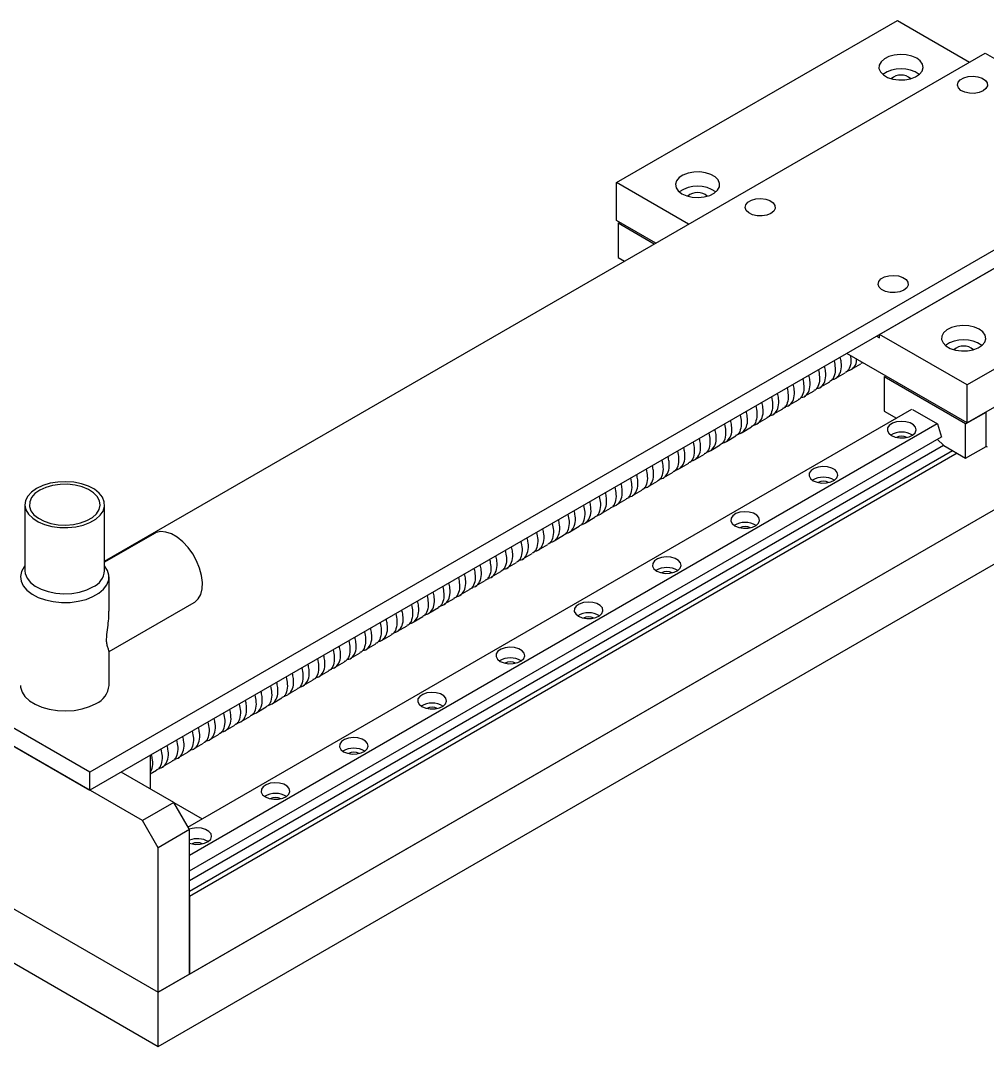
# Model space of a CAD drawing. Header units: millimetres. Extents: x 0 to 2384, y 0 to 647.
# Drawn here: x 2172.3 to 2281.5, y 313 to 428.9 of the extents above; entities that cross this region are included whole.
import ezdxf

# ---------------------------------------------------------------- set-up
doc = ezdxf.new("R2010")
doc.units = ezdxf.units.MM

msp = doc.modelspace()

# ---------------------------------------------------------------- linework, layer by layer
at = {"color": 7, "linetype": 'Continuous', "lineweight": 30}
for p, q in [((2239.5737, 410.5618), (2271.2875, 428.8697)), ((2271.2875, 428.8697), (2279.4189, 424.1756)), ((2181.7525, 367.794), (2281.1869, 425.1962)), ((2281.1869, 425.1962), (2300.9859, 413.7665)), ((2187.7961, 319.1022), (2361.0373, 419.1122)), ((2300.9859, 413.7665), (2180.081, 343.9696)), ((2187.7961, 312.9781), (2361.0373, 412.9881)), ((2300.9859, 411.7252), (2180.081, 341.9282)), ((2269.2722, 393.4172), (2300.9859, 411.7252)), ((2239.5737, 406.2749), (2239.5737, 410.5618)), ((2247.7052, 405.8676), (2239.5737, 410.5618)), ((2243.9922, 403.7242), (2239.5737, 406.2749)), ((2239.7505, 405.9688), (2239.9273, 406.0708)), ((2239.7505, 405.9688), (2239.7505, 402.0902)), ((2243.8154, 403.6221), (2239.7505, 405.9688)), ((2310.8854, 406.0103), (2279.1717, 387.7024)), ((2191.3317, 321.1432), (2332.753, 402.784)), ((2239.7505, 402.0902), (2240.4561, 401.6828)), ((2310.8854, 401.7235), (2279.1717, 383.4155)), ((2268.9186, 393.2131), (2269.2722, 393.0089)), ((2269.2722, 393.0089), (2269.2722, 393.4172)), ((2279.1717, 387.7024), (2269.2722, 393.4172)), ((2279.1717, 383.4155), (2265.5593, 391.2738)), ((2266.112, 389.4947), (2267.1723, 390.1068)), ((2264.3443, 388.4742), (2265.4045, 389.0863)), ((2269.8025, 388.6201), (2269.9793, 388.7222)), ((2269.8025, 388.6201), (2269.8025, 384.7415)), ((2278.9949, 383.3134), (2269.8025, 388.6201)), ((2262.5765, 387.4537), (2263.6368, 388.0658)), ((2279.1717, 383.4155), (2279.1717, 387.7024)), ((2259.041, 385.4127), (2260.1012, 386.0248)), ((2260.8087, 386.4332), (2261.869, 387.0453)), ((2191.167, 337.7592), (2272.9215, 384.955)), ((2257.2732, 384.3922), (2258.3335, 385.0043)), ((2272.9742, 384.9246), (2272.9845, 384.9459)), ((2272.9845, 384.9459), (2275.8129, 383.3131)), ((2255.5054, 383.3717), (2256.5657, 383.9838)), ((2269.8025, 384.7415), (2271.1771, 383.948)), ((2278.9949, 383.3134), (2281.293, 384.6401)), ((2281.293, 380.7615), (2281.293, 384.6401)), ((2281.293, 384.6401), (2281.293, 384.6401)), ((2191.3317, 334.5886), (2275.7736, 383.3358)), ((2253.7377, 382.3512), (2254.7979, 382.9632)), ((2275.8129, 383.3131), (2276.2735, 381.8224)), ((2278.9949, 379.4349), (2278.9949, 383.3134)), ((2191.3317, 332.8331), (2276.2613, 381.8619)), ((2251.9699, 381.3306), (2253.0302, 381.9427)), ((2275.7745, 381.5809), (2276.52, 380.8636)), ((2276.2735, 381.8224), (2276.2022, 381.8278)), ((2191.3317, 331.7308), (2276.4905, 380.892)), ((2191.3317, 330.5333), (2277.5179, 380.2875)), ((2250.2021, 380.3101), (2251.2624, 380.9222)), ((2276.52, 380.8636), (2278.9949, 379.4349)), ((2278.9949, 379.4349), (2281.293, 380.7615)), ((2281.4698, 380.6595), (2281.293, 380.7615)), ((2278.0482, 379.9814), (2191.3317, 329.921)), ((2248.4344, 379.2896), (2249.4946, 379.9017)), ((2244.8988, 377.2486), (2245.9591, 377.8607)), ((2246.6666, 378.2691), (2247.7269, 378.8812)), ((2243.1311, 376.2281), (2244.1913, 376.8402)), ((2241.3633, 375.2076), (2242.4236, 375.8197)), ((2239.5955, 374.1871), (2240.6558, 374.7992)), ((2172.7525, 374.18), (2172.7525, 366.7217)), ((2181.7525, 366.7217), (2181.7525, 374.18)), ((2237.8278, 373.1666), (2238.888, 373.7787)), ((2236.06, 372.1461), (2237.1203, 372.7581)), ((2187.3771, 370.9313), (2181.7525, 367.6843)), ((2234.2922, 371.1255), (2235.3525, 371.7376)), ((2230.7567, 369.0845), (2231.817, 369.6966)), ((2232.5245, 370.105), (2233.5847, 370.7171)), ((2228.9889, 368.064), (2230.0492, 368.6761)), ((2227.2212, 367.0435), (2228.2814, 367.6556)), ((2225.4534, 366.023), (2226.5137, 366.6351)), ((2182.2525, 362.1485), (2182.2525, 366.0146)), ((2223.6856, 365.0025), (2224.7459, 365.6146)), ((2221.9179, 363.982), (2222.9781, 364.5941)), ((2182.2525, 357.5809), (2191.8767, 363.1369)), ((2220.1501, 362.9615), (2221.2104, 363.5736)), ((2218.3823, 361.941), (2219.4426, 362.553)), ((2214.8468, 359.8999), (2215.9071, 360.512)), ((2216.6146, 360.9204), (2217.6748, 361.5325)), ((2213.079, 358.8794), (2214.1393, 359.4915)), ((2211.3113, 357.8589), (2212.3715, 358.471)), ((2182.2525, 353.7665), (2182.2525, 357.6355)), ((2209.5435, 356.8384), (2210.6038, 357.4505)), ((2186.0284, 338.4949), (2154.2086, 356.864)), ((2207.7757, 355.8179), (2208.836, 356.43)), ((2180.081, 343.9696), (2160.282, 355.3993)), ((2206.008, 354.7974), (2207.0682, 355.4095)), ((2204.2402, 353.7769), (2205.3005, 354.389)), ((2160.282, 353.3579), (2180.081, 341.9282)), ((2200.7047, 351.7359), (2201.7649, 352.3479)), ((2202.4724, 352.7564), (2203.5327, 353.3685)), ((2198.9369, 350.7153), (2199.9972, 351.3274)), ((2197.1691, 349.6948), (2198.2294, 350.3069)), ((2195.4014, 348.6743), (2196.4616, 349.2864)), ((2193.6336, 347.6538), (2194.6939, 348.2659)), ((2191.8658, 346.6333), (2192.9261, 347.2454)), ((2186.9122, 345.8718), (2186.9122, 342.0666)), ((2190.0981, 345.6128), (2191.1583, 346.2249)), ((2188.3303, 344.5923), (2189.3906, 345.2044)), ((2180.081, 341.9282), (2180.081, 343.9696)), ((2189.5639, 340.5359), (2183.6165, 343.9692)), ((2186.9122, 343.7737), (2187.6228, 344.1839)), ((2189.5639, 340.5359), (2186.0284, 338.4949)), ((2191.3317, 337.474), (2189.5639, 340.5359)), ((2189.565, 340.5339), (2192.7693, 338.6841)), ((2152.4408, 339.5124), (2187.7961, 319.1022)), ((2152.4408, 339.5124), (2187.7961, 319.1022)), ((2187.7961, 335.433), (2186.0284, 338.4949)), ((2191.3317, 337.474), (2187.7961, 335.433)), ((2191.3317, 321.1432), (2191.3317, 337.474)), ((2187.7961, 319.1022), (2187.7961, 335.433)), ((2152.4408, 333.3883), (2187.7961, 312.9781)), ((2191.3317, 329.921), (2191.3317, 321.1432)), ((2191.3317, 321.1432), (2187.7961, 319.1022)), ((2187.7961, 312.9781), (2187.7961, 319.1022))]:
    msp.add_line(p, q, dxfattribs=at)
at = {"color": 7, "linetype": 'Continuous', "lineweight": 30, "flags": 128}
for points in [[(2273.4618, 424.6142), (2272.9193, 424.8517), (2272.2859, 424.9959), (2271.6087, 425.0361), (2270.9378, 424.9693), (2270.3229, 424.8005), (2269.8098, 424.5422), (2269.4364, 424.2135), (2269.2304, 423.8389), (2269.2071, 423.4461), (2269.3683, 423.0642), (2269.702, 422.7217), (2270.1834, 422.4437), (2270.7769, 422.2511), (2271.4384, 422.158), (2272.1188, 422.1715), (2272.7677, 422.2904), (2273.337, 422.5059), (2273.7845, 422.8022), (2274.0769, 423.1571), (2274.1926, 423.5444), (2274.123, 423.9354), (2273.8732, 424.301), (2273.4618, 424.6142)], [(2280.9623, 420.9167), (2280.5068, 420.729), (2279.9705, 420.6368), (2279.4113, 420.6502), (2278.89, 420.7676), (2278.463, 420.9764), (2278.1765, 421.254), (2278.0617, 421.5701), (2278.1309, 421.8907), (2278.3767, 422.181), (2278.7724, 422.4094), (2279.2751, 422.5513), (2279.8305, 422.5912), (2280.3782, 422.525), (2280.8589, 422.3596), (2281.2206, 422.1131), (2281.424, 421.8121), (2281.4472, 421.4893), (2281.2875, 421.1797), (2280.9623, 420.9167)], [(2246.9453, 409.3066), (2247.4878, 409.0691), (2248.1212, 408.9249), (2248.7984, 408.8847), (2249.4694, 408.9515), (2250.0842, 409.1203), (2250.5973, 409.3786), (2250.9708, 409.7072), (2251.1767, 410.0818), (2251.2, 410.4747), (2251.0388, 410.8565), (2250.7051, 411.1991), (2250.2237, 411.477), (2249.6302, 411.6697), (2248.9687, 411.7627), (2248.2883, 411.7493), (2247.6394, 411.6304), (2247.0701, 411.4148), (2246.6226, 411.1186), (2246.3302, 410.7637), (2246.2145, 410.3763), (2246.2841, 409.9854), (2246.5339, 409.6197), (2246.9453, 409.3066)], [(2256.9924, 407.0792), (2256.5369, 406.8915), (2256.0005, 406.7993), (2255.4414, 406.8126), (2254.9201, 406.9301), (2254.493, 407.1389), (2254.2066, 407.4164), (2254.0917, 407.7326), (2254.1609, 408.0532), (2254.4067, 408.3434), (2254.8024, 408.5718), (2255.3052, 408.7137), (2255.8605, 408.7537), (2256.4082, 408.6874), (2256.889, 408.522), (2257.2507, 408.2755), (2257.4541, 407.9745), (2257.4772, 407.6518), (2257.3175, 407.3421), (2256.9924, 407.0792)], [(2272.0071, 398.4114), (2271.5516, 398.2237), (2271.0153, 398.1315), (2270.4561, 398.1448), (2269.9348, 398.2623), (2269.5078, 398.4711), (2269.2213, 398.7486), (2269.1065, 399.0648), (2269.1757, 399.3854), (2269.4215, 399.6756), (2269.8172, 399.904), (2270.3199, 400.0459), (2270.8753, 400.0859), (2271.423, 400.0196), (2271.9037, 399.8542), (2272.2654, 399.6077), (2272.4688, 399.3067), (2272.4919, 398.9839), (2272.3323, 398.6743), (2272.0071, 398.4114)], [(2280.5329, 393.9989), (2279.9904, 394.2364), (2279.357, 394.3806), (2278.6798, 394.4208), (2278.0088, 394.354), (2277.394, 394.1852), (2276.8808, 393.9269), (2276.5074, 393.5982), (2276.3015, 393.2236), (2276.2782, 392.8308), (2276.4394, 392.4489), (2276.7731, 392.1063), (2277.2545, 391.8284), (2277.848, 391.6358), (2278.5094, 391.5427), (2279.1899, 391.5562), (2279.8388, 391.6751), (2280.4081, 391.8906), (2280.8556, 392.1869), (2281.148, 392.5418), (2281.2636, 392.9291), (2281.194, 393.3201), (2280.9443, 393.6857), (2280.5329, 393.9989)], [(2270.616, 381.9913), (2271.0514, 381.8118), (2271.5641, 381.7237), (2272.0985, 381.7365), (2272.5969, 381.8487), (2273.0051, 382.0483), (2273.2789, 382.3136), (2273.3887, 382.6158), (2273.3225, 382.9223), (2273.0876, 383.1997), (2272.7093, 383.4181), (2272.2287, 383.5537), (2271.6979, 383.5919), (2271.1744, 383.5285), (2270.7148, 383.3704), (2270.3691, 383.1348), (2270.1746, 382.8471), (2270.1525, 382.5386), (2270.3052, 382.2426), (2270.616, 381.9913)], [(2261.7772, 376.8887), (2262.2125, 376.7093), (2262.7252, 376.6211), (2263.2597, 376.6339), (2263.758, 376.7462), (2264.1662, 376.9457), (2264.4401, 377.211), (2264.5498, 377.5133), (2264.4837, 377.8197), (2264.2487, 378.0971), (2263.8705, 378.3155), (2263.3899, 378.4511), (2262.8591, 378.4893), (2262.3355, 378.426), (2261.876, 378.2679), (2261.5303, 378.0322), (2261.3358, 377.7445), (2261.3137, 377.436), (2261.4663, 377.14), (2261.7772, 376.8887)], [(2174.0706, 376.0169), (2173.4952, 375.6095), (2173.0736, 375.1436), (2172.8231, 374.6383), (2172.754, 374.1142), (2172.869, 373.5928), (2173.1635, 373.0954), (2173.6254, 372.6424), (2174.2358, 372.2524), (2174.9697, 371.9413), (2175.7971, 371.7218), (2176.684, 371.603), (2177.5942, 371.5897), (2178.4905, 371.6824), (2179.336, 371.8774), (2180.0963, 372.1666), (2180.7401, 372.5383), (2181.2412, 372.9772), (2181.5789, 373.4653), (2181.7395, 373.9827), (2181.7165, 374.5082), (2181.5107, 375.0202), (2181.1305, 375.4978), (2180.5916, 375.9215), (2179.916, 376.2739), (2179.1313, 376.5405), (2178.2698, 376.7105), (2177.3665, 376.7769), (2176.4586, 376.737), (2175.5833, 376.5924), (2174.7762, 376.3491), (2174.0706, 376.0169)], [(2174.4241, 375.8128), (2173.8822, 375.4236), (2173.4979, 374.9763), (2173.2892, 374.4917), (2173.2657, 373.9926), (2173.4287, 373.5022), (2173.7705, 373.0435), (2174.2751, 372.638), (2174.919, 372.3045), (2175.6719, 372.0588), (2176.4988, 371.9122), (2177.3609, 371.8717), (2178.2179, 371.9391), (2179.0298, 372.1113), (2179.7586, 372.3802), (2180.3702, 372.7333), (2180.836, 373.154), (2181.1343, 373.6227), (2181.2511, 374.1174), (2181.1809, 374.6151), (2180.927, 375.0925), (2180.5013, 375.5271), (2179.9237, 375.8988), (2179.2212, 376.1901), (2178.4266, 376.3874), (2177.5772, 376.4815), (2176.7125, 376.468), (2175.8732, 376.3475), (2175.0983, 376.1256), (2174.4241, 375.8128)], [(2252.9383, 371.7862), (2253.3737, 371.6067), (2253.8864, 371.5186), (2254.4209, 371.5314), (2254.9192, 371.6436), (2255.3274, 371.8432), (2255.6012, 372.1085), (2255.711, 372.4107), (2255.6448, 372.7172), (2255.4099, 372.9946), (2255.0316, 373.213), (2254.5511, 373.3486), (2254.0202, 373.3868), (2253.4967, 373.3234), (2253.0371, 373.1653), (2252.6914, 372.9297), (2252.497, 372.642), (2252.4749, 372.3335), (2252.6275, 372.0375), (2252.9383, 371.7862)], [(2191.8767, 363.1369), (2191.9332, 363.1711), (2192.3273, 363.5316), (2192.6108, 364.0354), (2192.7722, 364.6619), (2192.8048, 365.3856), (2192.7073, 366.1768), (2192.4837, 367.0031), (2192.1431, 367.8306), (2191.6996, 368.6256), (2191.1711, 369.3554), (2190.5795, 369.9901), (2189.9488, 370.5038), (2189.305, 370.8755), (2188.6743, 371.0899), (2188.0827, 371.1383), (2187.5543, 371.0186), (2187.3771, 370.9313)], [(2244.0995, 366.6836), (2244.5349, 366.5042), (2245.0475, 366.416), (2245.582, 366.4288), (2246.0804, 366.5411), (2246.4886, 366.7406), (2246.7624, 367.0059), (2246.8722, 367.3082), (2246.806, 367.6146), (2246.5711, 367.892), (2246.1928, 368.1104), (2245.7122, 368.246), (2245.1814, 368.2842), (2244.6579, 368.2209), (2244.1983, 368.0628), (2243.8526, 367.8271), (2243.6581, 367.5394), (2243.636, 367.2309), (2243.7887, 366.9349), (2244.0995, 366.6836)], [(2172.7525, 367.2727), (2172.6562, 367.1508), (2172.3668, 366.6281), (2172.254, 366.0833), (2172.3218, 365.5359), (2172.5678, 365.0059), (2172.9831, 364.5123), (2173.5528, 364.073), (2174.2561, 363.7039), (2175.0678, 363.4183), (2175.9584, 363.2265), (2176.8958, 363.1355), (2177.8461, 363.1485), (2178.775, 363.2652), (2179.6488, 363.4812), (2180.436, 363.7888), (2181.1081, 364.1768), (2181.6409, 364.6312), (2182.0151, 365.1357), (2182.2172, 365.6719), (2182.2398, 366.2205), (2182.0822, 366.7616), (2181.7525, 367.2727)], [(2172.7525, 366.7217), (2172.7886, 366.3935), (2172.9944, 365.8815), (2173.3746, 365.4039), (2173.9135, 364.9802), (2174.5891, 364.6278), (2175.3737, 364.3612), (2176.2353, 364.1912), (2177.1385, 364.1248), (2178.0464, 364.1647), (2178.9218, 364.3093), (2179.7289, 364.5526), (2180.4345, 364.8848)], [(2235.2607, 361.5811), (2235.696, 361.4016), (2236.2087, 361.3135), (2236.7432, 361.3263), (2237.2415, 361.4385), (2237.6497, 361.6381), (2237.9236, 361.9034), (2238.0333, 362.2056), (2237.9672, 362.5121), (2237.7322, 362.7895), (2237.354, 363.0079), (2236.8734, 363.1435), (2236.3426, 363.1817), (2235.819, 363.1183), (2235.3595, 362.9602), (2235.0138, 362.7246), (2234.8193, 362.4369), (2234.7972, 362.1284), (2234.9498, 361.8324), (2235.2607, 361.5811)], [(2226.4218, 356.4785), (2226.8572, 356.2991), (2227.3699, 356.2109), (2227.9044, 356.2237), (2228.4027, 356.336), (2228.8109, 356.5355), (2229.0847, 356.8008), (2229.1945, 357.1031), (2229.1283, 357.4095), (2228.8934, 357.6869), (2228.5151, 357.9053), (2228.0346, 358.0409), (2227.5037, 358.0791), (2226.9802, 358.0158), (2226.5206, 357.8577), (2226.1749, 357.622), (2225.9805, 357.3343), (2225.9584, 357.0258), (2226.111, 356.7298), (2226.4218, 356.4785)], [(2172.2525, 353.7665), (2172.2653, 353.5605), (2172.4229, 353.0194), (2172.7551, 352.5052), (2173.2498, 352.0367), (2173.8892, 351.6306), (2174.6502, 351.3018), (2175.5052, 351.062), (2176.4234, 350.92), (2177.3715, 350.8808), (2178.3154, 350.946), (2179.2208, 351.1131), (2180.0551, 351.3761), (2180.7881, 351.7254)], [(2217.583, 351.376), (2218.0184, 351.1965), (2218.531, 351.1084), (2219.0655, 351.1212), (2219.5639, 351.2334), (2219.9721, 351.433), (2220.2459, 351.6983), (2220.3557, 352.0005), (2220.2895, 352.307), (2220.0546, 352.5844), (2219.6763, 352.8027), (2219.1957, 352.9384), (2218.6649, 352.9766), (2218.1413, 352.9132), (2217.6818, 352.7551), (2217.3361, 352.5195), (2217.1416, 352.2318), (2217.1195, 351.9232), (2217.2722, 351.6273), (2217.583, 351.376)], [(2208.7442, 346.2734), (2209.1795, 346.094), (2209.6922, 346.0058), (2210.2267, 346.0186), (2210.725, 346.1309), (2211.1332, 346.3304), (2211.407, 346.5957), (2211.5168, 346.898), (2211.4507, 347.2044), (2211.2157, 347.4818), (2210.8375, 347.7002), (2210.3569, 347.8358), (2209.8261, 347.874), (2209.3025, 347.8107), (2208.843, 347.6526), (2208.4972, 347.4169), (2208.3028, 347.1292), (2208.2807, 346.8207), (2208.4333, 346.5247), (2208.7442, 346.2734)], [(2199.9053, 341.1709), (2200.3407, 340.9914), (2200.8534, 340.9033), (2201.3879, 340.9161), (2201.8862, 341.0283), (2202.2944, 341.2279), (2202.5682, 341.4932), (2202.678, 341.7954), (2202.6118, 342.1019), (2202.3769, 342.3793), (2201.9986, 342.5976), (2201.518, 342.7333), (2200.9872, 342.7715), (2200.4637, 342.7081), (2200.0041, 342.55), (2199.6584, 342.3144), (2199.464, 342.0267), (2199.4419, 341.7181), (2199.5945, 341.4222), (2199.9053, 341.1709)], [(2191.3317, 335.9444), (2191.5018, 335.8889), (2192.0145, 335.8007), (2192.549, 335.8135), (2193.0474, 335.9258), (2193.4556, 336.1253), (2193.7294, 336.3906), (2193.8392, 336.6929), (2193.773, 336.9993), (2193.538, 337.2767), (2193.1598, 337.4951), (2192.6792, 337.6307), (2192.1484, 337.6689), (2191.6248, 337.6056), (2191.3105, 337.5107)]]:
    msp.add_lwpolyline(points, dxfattribs=at)
at = {"color": 7, "linetype": 'Continuous', "lineweight": 30}
for centre, radius, start, end in [((2271.694, 419.841), 3.5875, 54.928392, 125.071608), ((2271.694, 421.0414), 1.6735, 48.715164, 131.284836), ((2248.7131, 406.5804), 3.5826, 54.872572, 125.127428), ((2248.7131, 407.7747), 1.6735, 48.715164, 131.284836), ((2278.7651, 389.2257), 3.5875, 54.928392, 125.071608), ((2278.7651, 390.4261), 1.6735, 48.715164, 131.284836), ((2271.7651, 380.0114), 2.3747, 58.778143, 121.221857), ((2271.7651, 380.6123), 1.3109, 63.094891, 116.905109), ((2262.9262, 374.9088), 2.3747, 58.778143, 121.221857), ((2262.9262, 375.5097), 1.3109, 63.094891, 116.905109), ((2254.0874, 369.8063), 2.3747, 58.778143, 121.221857), ((2254.0874, 370.4072), 1.3109, 63.094891, 116.905109), ((2179.5118, 366.9382), 2.2511, 294.197114, 354.482745), ((2245.2486, 364.7037), 2.3747, 58.778143, 121.221857), ((2245.2486, 365.3046), 1.3109, 63.094891, 116.905109), ((2236.4097, 359.6012), 2.3747, 58.778143, 121.221857), ((2236.4097, 360.2021), 1.3109, 63.094891, 116.905109), ((2227.5709, 354.4986), 2.3747, 58.778143, 121.221857), ((2227.5709, 355.0995), 1.3109, 63.094891, 116.905109), ((2179.849, 353.9451), 2.4102, 292.93118, 355.748679), ((2218.732, 349.3961), 2.3747, 58.778143, 121.221857), ((2218.732, 349.997), 1.3109, 63.094891, 116.905109), ((2209.8932, 344.2935), 2.3747, 58.778143, 121.221857), ((2209.8932, 344.8944), 1.3109, 63.094891, 116.905109), ((2201.0544, 339.191), 2.3747, 58.778143, 121.221857), ((2201.0544, 339.7919), 1.3109, 63.094891, 116.905109), ((2192.2045, 333.9733), 2.4795, 59.939496, 110.61175), ((2192.2155, 334.6893), 1.3109, 63.094891, 116.905109)]:
    msp.add_arc(centre, radius, start, end, dxfattribs=at)
for points, knots in [([(2263.8932, 388.356), (2263.9153, 388.3522), (2264.1987, 388.3047), (2264.5927, 388.6049), (2264.9594, 389.2558), (2264.9967, 390.0841), (2264.8747, 390.6562), (2264.8325, 390.8542)], [0, 0, 0, 0, 0.02341865, 0.30011115, 0.57686884, 0.85351556, 1, 1, 1, 1]), ([(2265.9611, 391.0418), (2265.9846, 390.915), (2266.0768, 390.4177), (2265.9518, 389.7366), (2265.6955, 389.2038), (2265.4318, 389.1309), (2265.3882, 389.1188)], [0, 0, 0, 0, 0.13471891, 0.52837445, 0.92201063, 1, 1, 1, 1]), ([(2265.661, 389.3765), (2265.6831, 389.3727), (2265.9667, 389.325), (2266.3439, 389.6385), (2266.6835, 390.0933), (2266.6843, 390.5236), (2266.6845, 390.6242)], [0, 0, 0, 0, 0.03540795, 0.45375466, 0.87219993, 1, 1, 1, 1]), ([(2262.3575, 389.4254), (2262.4124, 389.1514), (2262.5424, 388.5027), (2262.4224, 387.6915), (2262.1597, 387.163), (2261.8963, 387.0899), (2261.8527, 387.0778)], [0, 0, 0, 0, 0.24966278, 0.59102515, 0.93237074, 1, 1, 1, 1]), ([(2262.1254, 387.3354), (2262.1476, 387.3317), (2262.4309, 387.2842), (2262.8249, 387.5844), (2263.1917, 388.2353), (2263.2289, 389.0636), (2263.1069, 389.6357), (2263.0647, 389.8337)], [0, 0, 0, 0, 0.02341865, 0.30011115, 0.57686884, 0.85351556, 1, 1, 1, 1]), ([(2264.1253, 390.4459), (2264.1802, 390.1719), (2264.3102, 389.5232), (2264.1902, 388.712), (2263.9275, 388.1835), (2263.664, 388.1104), (2263.6205, 388.0983)], [0, 0, 0, 0, 0.24966278, 0.59102515, 0.93237074, 1, 1, 1, 1]), ([(2267.3305, 390.2513), (2267.3165, 390.2252), (2267.2787, 390.1548), (2267.2034, 390.1453), (2267.156, 390.1393)], [0, 0, 0, 0, 0.3700696, 1, 1, 1, 1]), ([(2260.5897, 388.4049), (2260.6446, 388.1309), (2260.7746, 387.4822), (2260.6547, 386.671), (2260.392, 386.1425), (2260.1285, 386.0694), (2260.0849, 386.0573)], [0, 0, 0, 0, 0.24966278, 0.59102515, 0.93237074, 1, 1, 1, 1]), ([(2260.3577, 386.3149), (2260.3798, 386.3112), (2260.6631, 386.2637), (2261.0571, 386.5639), (2261.4239, 387.2148), (2261.4611, 388.0431), (2261.3392, 388.6151), (2261.2969, 388.8132)], [0, 0, 0, 0, 0.02341865, 0.30011115, 0.57686884, 0.85351556, 1, 1, 1, 1]), ([(2258.822, 387.3844), (2258.8769, 387.1104), (2259.0069, 386.4617), (2258.8869, 385.6505), (2258.6242, 385.1219), (2258.3607, 385.0489), (2258.3172, 385.0368)], [0, 0, 0, 0, 0.24966278, 0.59102515, 0.93237074, 1, 1, 1, 1]), ([(2258.5899, 385.2944), (2258.612, 385.2907), (2258.8954, 385.2432), (2259.2894, 385.5434), (2259.6561, 386.1943), (2259.6934, 387.0225), (2259.5714, 387.5946), (2259.5292, 387.7927)], [0, 0, 0, 0, 0.02341865, 0.30011115, 0.57686884, 0.85351556, 1, 1, 1, 1]), ([(2257.0542, 386.3639), (2257.1091, 386.0899), (2257.2391, 385.4412), (2257.1191, 384.63), (2256.8564, 384.1014), (2256.593, 384.0284), (2256.5494, 384.0163)], [0, 0, 0, 0, 0.24966278, 0.59102515, 0.93237074, 1, 1, 1, 1]), ([(2256.8221, 384.2739), (2256.8443, 384.2702), (2257.1276, 384.2227), (2257.5216, 384.5229), (2257.8884, 385.1738), (2257.9256, 386.002), (2257.8036, 386.5741), (2257.7614, 386.7722)], [0, 0, 0, 0, 0.02341865, 0.30011115, 0.57686884, 0.85351556, 1, 1, 1, 1]), ([(2255.2864, 385.3434), (2255.3413, 385.0694), (2255.4713, 384.4207), (2255.3514, 383.6095), (2255.0887, 383.0809), (2254.8252, 383.0079), (2254.7816, 382.9958)], [0, 0, 0, 0, 0.24966278, 0.59102515, 0.93237074, 1, 1, 1, 1]), ([(2255.0544, 383.2534), (2255.0765, 383.2497), (2255.3598, 383.2021), (2255.7538, 383.5024), (2256.1206, 384.1533), (2256.1578, 384.9815), (2256.0359, 385.5536), (2255.9936, 385.7517)], [0, 0, 0, 0, 0.02341865, 0.30011115, 0.57686884, 0.85351556, 1, 1, 1, 1]), ([(2251.5188, 381.2124), (2251.541, 381.2087), (2251.8243, 381.1611), (2252.2183, 381.4614), (2252.5851, 382.1123), (2252.6223, 382.9405), (2252.5003, 383.5126), (2252.4581, 383.7106)], [0, 0, 0, 0, 0.02341865, 0.30011115, 0.57686884, 0.85351556, 1, 1, 1, 1]), ([(2253.5187, 384.3229), (2253.5736, 384.0489), (2253.7036, 383.4002), (2253.5836, 382.5889), (2253.3209, 382.0604), (2253.0574, 381.9873), (2253.0139, 381.9753)], [0, 0, 0, 0, 0.24966278, 0.59102515, 0.93237074, 1, 1, 1, 1]), ([(2253.2866, 382.2329), (2253.3087, 382.2292), (2253.5921, 382.1816), (2253.9861, 382.4819), (2254.3528, 383.1328), (2254.3901, 383.961), (2254.2681, 384.5331), (2254.2259, 384.7312)], [0, 0, 0, 0, 0.02341865, 0.30011115, 0.57686884, 0.85351556, 1, 1, 1, 1]), ([(2249.7511, 380.1919), (2249.7732, 380.1882), (2250.0565, 380.1406), (2250.4505, 380.4409), (2250.8173, 381.0917), (2250.8545, 381.92), (2250.7326, 382.4921), (2250.6903, 382.6901)], [0, 0, 0, 0, 0.02341865, 0.30011115, 0.57686884, 0.85351556, 1, 1, 1, 1]), ([(2251.7509, 383.3024), (2251.8058, 383.0284), (2251.9358, 382.3797), (2251.8158, 381.5684), (2251.5531, 381.0399), (2251.2897, 380.9668), (2251.2461, 380.9548)], [0, 0, 0, 0, 0.24966278, 0.59102515, 0.93237074, 1, 1, 1, 1]), ([(2247.9833, 379.1714), (2248.0054, 379.1677), (2248.2888, 379.1201), (2248.6828, 379.4203), (2249.0495, 380.0712), (2249.0868, 380.8995), (2248.9648, 381.4716), (2248.9226, 381.6696)], [0, 0, 0, 0, 0.02341865, 0.30011115, 0.57686884, 0.85351556, 1, 1, 1, 1]), ([(2249.9831, 382.2819), (2250.038, 382.0078), (2250.168, 381.3591), (2250.0481, 380.5479), (2249.7854, 380.0194), (2249.5219, 379.9463), (2249.4783, 379.9342)], [0, 0, 0, 0, 0.24966278, 0.59102515, 0.93237074, 1, 1, 1, 1]), ([(2246.4476, 380.2408), (2246.5025, 379.9668), (2246.6325, 379.3181), (2246.5125, 378.5069), (2246.2498, 377.9784), (2245.9864, 377.9053), (2245.9428, 377.8932)], [0, 0, 0, 0, 0.24966278, 0.59102515, 0.93237074, 1, 1, 1, 1]), ([(2246.2155, 378.1509), (2246.2377, 378.1471), (2246.521, 378.0996), (2246.915, 378.3998), (2247.2818, 379.0507), (2247.319, 379.879), (2247.197, 380.4511), (2247.1548, 380.6491)], [0, 0, 0, 0, 0.02341865, 0.30011115, 0.57686884, 0.85351556, 1, 1, 1, 1]), ([(2248.2154, 381.2614), (2248.2703, 380.9873), (2248.4003, 380.3386), (2248.2803, 379.5274), (2248.0176, 378.9989), (2247.7541, 378.9258), (2247.7106, 378.9137)], [0, 0, 0, 0, 0.24966278, 0.59102515, 0.93237074, 1, 1, 1, 1]), ([(2244.6798, 379.2203), (2244.7347, 378.9463), (2244.8647, 378.2976), (2244.7448, 377.4864), (2244.4821, 376.9579), (2244.2186, 376.8848), (2244.175, 376.8727)], [0, 0, 0, 0, 0.24966278, 0.59102515, 0.93237074, 1, 1, 1, 1]), ([(2244.4478, 377.1303), (2244.4699, 377.1266), (2244.7532, 377.0791), (2245.1472, 377.3793), (2245.514, 378.0302), (2245.5512, 378.8585), (2245.4293, 379.4306), (2245.387, 379.6286)], [0, 0, 0, 0, 0.02341865, 0.30011115, 0.57686884, 0.85351556, 1, 1, 1, 1]), ([(2242.9121, 378.1998), (2242.967, 377.9258), (2243.097, 377.2771), (2242.977, 376.4659), (2242.7143, 375.9374), (2242.4508, 375.8643), (2242.4073, 375.8522)], [0, 0, 0, 0, 0.24966278, 0.59102515, 0.93237074, 1, 1, 1, 1]), ([(2242.68, 376.1098), (2242.7021, 376.1061), (2242.9855, 376.0586), (2243.3795, 376.3588), (2243.7462, 377.0097), (2243.7835, 377.8379), (2243.6615, 378.41), (2243.6193, 378.6081)], [0, 0, 0, 0, 0.02341865, 0.30011115, 0.57686884, 0.85351556, 1, 1, 1, 1]), ([(2241.1443, 377.1793), (2241.1992, 376.9053), (2241.3292, 376.2566), (2241.2092, 375.4454), (2240.9465, 374.9168), (2240.6831, 374.8438), (2240.6395, 374.8317)], [0, 0, 0, 0, 0.24966278, 0.59102515, 0.93237074, 1, 1, 1, 1]), ([(2240.9122, 375.0893), (2240.9344, 375.0856), (2241.2177, 375.0381), (2241.6117, 375.3383), (2241.9785, 375.9892), (2242.0157, 376.8174), (2241.8937, 377.3895), (2241.8515, 377.5876)], [0, 0, 0, 0, 0.02341865, 0.30011115, 0.57686884, 0.85351556, 1, 1, 1, 1]), ([(2237.3767, 373.0483), (2237.3988, 373.0446), (2237.6822, 372.997), (2238.0762, 373.2973), (2238.4429, 373.9482), (2238.4802, 374.7764), (2238.3582, 375.3485), (2238.316, 375.5466)], [0, 0, 0, 0, 0.02341865, 0.30011115, 0.57686884, 0.85351556, 1, 1, 1, 1]), ([(2239.3765, 376.1588), (2239.4314, 375.8848), (2239.5614, 375.2361), (2239.4415, 374.4249), (2239.1788, 373.8963), (2238.9153, 373.8233), (2238.8717, 373.8112)], [0, 0, 0, 0, 0.24966278, 0.59102515, 0.93237074, 1, 1, 1, 1]), ([(2239.1445, 374.0688), (2239.1666, 374.0651), (2239.4499, 374.0176), (2239.8439, 374.3178), (2240.2107, 374.9687), (2240.2479, 375.7969), (2240.126, 376.369), (2240.0837, 376.5671)], [0, 0, 0, 0, 0.02341865, 0.30011115, 0.57686884, 0.85351556, 1, 1, 1, 1]), ([(2235.6089, 372.0278), (2235.6311, 372.0241), (2235.9144, 371.9765), (2236.3084, 372.2768), (2236.6752, 372.9277), (2236.7124, 373.7559), (2236.5904, 374.328), (2236.5482, 374.5261)], [0, 0, 0, 0, 0.02341865, 0.30011115, 0.57686884, 0.85351556, 1, 1, 1, 1]), ([(2237.6088, 375.1383), (2237.6637, 374.8643), (2237.7937, 374.2156), (2237.6737, 373.4044), (2237.411, 372.8758), (2237.1475, 372.8028), (2237.104, 372.7907)], [0, 0, 0, 0, 0.24966278, 0.59102515, 0.93237074, 1, 1, 1, 1]), ([(2233.8412, 371.0073), (2233.8633, 371.0036), (2234.1466, 370.956), (2234.5406, 371.2563), (2234.9074, 371.9072), (2234.9446, 372.7354), (2234.8227, 373.3075), (2234.7804, 373.5055)], [0, 0, 0, 0, 0.023418648, 0.300111149, 0.57686884, 0.853515557, 1, 1, 1, 1]), ([(2235.841, 374.1178), (2235.8959, 373.8438), (2236.0259, 373.1951), (2235.9059, 372.3838), (2235.6432, 371.8553), (2235.3798, 371.7822), (2235.3362, 371.7702)], [0, 0, 0, 0, 0.24966278, 0.59102515, 0.93237074, 1, 1, 1, 1]), ([(2232.3055, 372.0768), (2232.3604, 371.8027), (2232.4904, 371.154), (2232.3704, 370.3428), (2232.1077, 369.8143), (2231.8442, 369.7412), (2231.8007, 369.7291)], [0, 0, 0, 0, 0.24966278, 0.59102515, 0.93237074, 1, 1, 1, 1]), ([(2232.0734, 369.9868), (2232.0955, 369.9831), (2232.3789, 369.9355), (2232.7729, 370.2358), (2233.1396, 370.8866), (2233.1769, 371.7149), (2233.0549, 372.287), (2233.0127, 372.485)], [0, 0, 0, 0, 0.02341865, 0.30011115, 0.57686884, 0.85351556, 1, 1, 1, 1]), ([(2234.0732, 373.0973), (2234.1281, 372.8233), (2234.2581, 372.1746), (2234.1382, 371.3633), (2233.8755, 370.8348), (2233.612, 370.7617), (2233.5684, 370.7497)], [0, 0, 0, 0, 0.24966278, 0.59102515, 0.93237074, 1, 1, 1, 1]), ([(2230.5377, 371.0563), (2230.5926, 370.7822), (2230.7226, 370.1335), (2230.6026, 369.3223), (2230.3399, 368.7938), (2230.0765, 368.7207), (2230.0329, 368.7086)], [0, 0, 0, 0, 0.24966278, 0.59102515, 0.93237074, 1, 1, 1, 1]), ([(2230.3056, 368.9663), (2230.3278, 368.9625), (2230.6111, 368.915), (2231.0051, 369.2152), (2231.3719, 369.8661), (2231.4091, 370.6944), (2231.2871, 371.2665), (2231.2449, 371.4645)], [0, 0, 0, 0, 0.02341865, 0.30011115, 0.57686884, 0.85351556, 1, 1, 1, 1]), ([(2228.7699, 370.0357), (2228.8248, 369.7617), (2228.9548, 369.113), (2228.8349, 368.3018), (2228.5722, 367.7733), (2228.3087, 367.7002), (2228.2651, 367.6881)], [0, 0, 0, 0, 0.24966278, 0.59102515, 0.93237074, 1, 1, 1, 1]), ([(2228.5379, 367.9457), (2228.56, 367.942), (2228.8433, 367.8945), (2229.2373, 368.1947), (2229.6041, 368.8456), (2229.6413, 369.6739), (2229.5194, 370.246), (2229.4771, 370.444)], [0, 0, 0, 0, 0.02341865, 0.30011115, 0.57686884, 0.85351556, 1, 1, 1, 1]), ([(2227.0022, 369.0152), (2227.0571, 368.7412), (2227.1871, 368.0925), (2227.0671, 367.2813), (2226.8044, 366.7528), (2226.5409, 366.6797), (2226.4974, 366.6676)], [0, 0, 0, 0, 0.24966278, 0.59102515, 0.93237074, 1, 1, 1, 1]), ([(2226.7701, 366.9252), (2226.7922, 366.9215), (2227.0756, 366.874), (2227.4696, 367.1742), (2227.8363, 367.8251), (2227.8736, 368.6534), (2227.7516, 369.2255), (2227.7094, 369.4235)], [0, 0, 0, 0, 0.02341865, 0.30011115, 0.57686884, 0.85351556, 1, 1, 1, 1]), ([(2223.2346, 364.8842), (2223.2567, 364.8805), (2223.54, 364.833), (2223.934, 365.1332), (2224.3008, 365.7841), (2224.338, 366.6123), (2224.2161, 367.1844), (2224.1738, 367.3825)], [0, 0, 0, 0, 0.023418648, 0.300111149, 0.57686884, 0.853515557, 1, 1, 1, 1]), ([(2225.2344, 367.9947), (2225.2893, 367.7207), (2225.4193, 367.072), (2225.2993, 366.2608), (2225.0366, 365.7323), (2224.7732, 365.6592), (2224.7296, 365.6471)], [0, 0, 0, 0, 0.24966278, 0.59102515, 0.93237074, 1, 1, 1, 1]), ([(2225.0023, 365.9047), (2225.0245, 365.901), (2225.3078, 365.8535), (2225.7018, 366.1537), (2226.0686, 366.8046), (2226.1058, 367.6328), (2225.9838, 368.2049), (2225.9416, 368.403)], [0, 0, 0, 0, 0.02341865, 0.30011115, 0.57686884, 0.85351556, 1, 1, 1, 1]), ([(2221.4668, 363.8637), (2221.4889, 363.86), (2221.7723, 363.8125), (2222.1663, 364.1127), (2222.533, 364.7636), (2222.5703, 365.5918), (2222.4483, 366.1639), (2222.4061, 366.362)], [0, 0, 0, 0, 0.02341865, 0.30011115, 0.57686884, 0.85351556, 1, 1, 1, 1]), ([(2223.4666, 366.9742), (2223.5215, 366.7002), (2223.6515, 366.0515), (2223.5316, 365.2403), (2223.2689, 364.7117), (2223.0054, 364.6387), (2222.9618, 364.6266)], [0, 0, 0, 0, 0.24966278, 0.59102515, 0.93237074, 1, 1, 1, 1]), ([(2219.699, 362.8432), (2219.7212, 362.8395), (2220.0045, 362.7919), (2220.3985, 363.0922), (2220.7653, 363.7431), (2220.8025, 364.5713), (2220.6805, 365.1434), (2220.6383, 365.3415)], [0, 0, 0, 0, 0.02341865, 0.30011115, 0.57686884, 0.85351556, 1, 1, 1, 1]), ([(2221.6989, 365.9537), (2221.7538, 365.6797), (2221.8837, 365.031), (2221.7638, 364.2198), (2221.5011, 363.6912), (2221.2376, 363.6182), (2221.1941, 363.6061)], [0, 0, 0, 0, 0.24966278, 0.59102515, 0.93237074, 1, 1, 1, 1]), ([(2218.1633, 363.9127), (2218.2182, 363.6387), (2218.3482, 362.99), (2218.2283, 362.1787), (2217.9656, 361.6502), (2217.7021, 361.5771), (2217.6585, 361.5651)], [0, 0, 0, 0, 0.24966278, 0.59102515, 0.93237074, 1, 1, 1, 1]), ([(2217.9313, 361.8227), (2217.9534, 361.819), (2218.2367, 361.7714), (2218.6307, 362.0717), (2218.9975, 362.7226), (2219.0347, 363.5508), (2218.9128, 364.1229), (2218.8705, 364.321)], [0, 0, 0, 0, 0.02341865, 0.30011115, 0.57686884, 0.85351556, 1, 1, 1, 1]), ([(2219.9311, 364.9332), (2219.986, 364.6592), (2220.116, 364.0105), (2219.996, 363.1993), (2219.7333, 362.6707), (2219.4699, 362.5977), (2219.4263, 362.5856)], [0, 0, 0, 0, 0.24966278, 0.59102515, 0.93237074, 1, 1, 1, 1]), ([(2216.3956, 362.8922), (2216.4505, 362.6182), (2216.5804, 361.9695), (2216.4605, 361.1582), (2216.1978, 360.6297), (2215.9343, 360.5566), (2215.8908, 360.5446)], [0, 0, 0, 0, 0.24966278, 0.59102515, 0.93237074, 1, 1, 1, 1]), ([(2216.1635, 360.8022), (2216.1856, 360.7985), (2216.469, 360.7509), (2216.863, 361.0512), (2217.2297, 361.702), (2217.267, 362.5303), (2217.145, 363.1024), (2217.1028, 363.3004)], [0, 0, 0, 0, 0.02341865, 0.30011115, 0.57686884, 0.85351556, 1, 1, 1, 1]), ([(2182.2408, 357.6362), (2182.2173, 357.7189), (2182.181, 357.8467), (2182.0208, 358.3208), (2181.9598, 358.8531), (2182.0068, 359.6214), (2182.1366, 360.5396), (2182.2412, 361.4221), (2182.2405, 361.9429), (2182.2403, 362.1487)], [0, 0, 0, 0, 0.2439004, 0.37741535, 0.48794475, 0.59898443, 0.75830936, 0.90454497, 1, 1, 1, 1]), ([(2214.6278, 361.8717), (2214.6827, 361.5976), (2214.8127, 360.9489), (2214.6927, 360.1377), (2214.43, 359.6092), (2214.1666, 359.5361), (2214.123, 359.524)], [0, 0, 0, 0, 0.24966278, 0.59102515, 0.93237074, 1, 1, 1, 1]), ([(2214.3957, 359.7817), (2214.4179, 359.778), (2214.7012, 359.7304), (2215.0952, 360.0306), (2215.462, 360.6815), (2215.4992, 361.5098), (2215.3772, 362.0819), (2215.335, 362.2799)], [0, 0, 0, 0, 0.023418648, 0.300111149, 0.57686884, 0.853515557, 1, 1, 1, 1]), ([(2212.86, 360.8512), (2212.9149, 360.5771), (2213.0449, 359.9284), (2212.925, 359.1172), (2212.6623, 358.5887), (2212.3988, 358.5156), (2212.3552, 358.5035)], [0, 0, 0, 0, 0.24966278, 0.59102515, 0.93237074, 1, 1, 1, 1]), ([(2212.628, 358.7612), (2212.6501, 358.7574), (2212.9334, 358.7099), (2213.3274, 359.0101), (2213.6942, 359.661), (2213.7314, 360.4893), (2213.6095, 361.0614), (2213.5672, 361.2594)], [0, 0, 0, 0, 0.02341865, 0.30011115, 0.57686884, 0.85351556, 1, 1, 1, 1]), ([(2211.0923, 359.8306), (2211.1472, 359.5566), (2211.2771, 358.9079), (2211.1572, 358.0967), (2210.8945, 357.5682), (2210.631, 357.4951), (2210.5875, 357.483)], [0, 0, 0, 0, 0.24966278, 0.59102515, 0.93237074, 1, 1, 1, 1]), ([(2210.8602, 357.7406), (2210.8823, 357.7369), (2211.1657, 357.6894), (2211.5597, 357.9896), (2211.9264, 358.6405), (2211.9637, 359.4688), (2211.8417, 360.0409), (2211.7995, 360.2389)], [0, 0, 0, 0, 0.02341865, 0.30011115, 0.57686884, 0.85351556, 1, 1, 1, 1]), ([(2207.3247, 355.6996), (2207.3468, 355.6959), (2207.6301, 355.6484), (2208.0241, 355.9486), (2208.3909, 356.5995), (2208.4281, 357.4277), (2208.3062, 357.9998), (2208.2639, 358.1979)], [0, 0, 0, 0, 0.02341865, 0.30011115, 0.57686884, 0.85351556, 1, 1, 1, 1]), ([(2209.3245, 358.8101), (2209.3794, 358.5361), (2209.5094, 357.8874), (2209.3894, 357.0762), (2209.1267, 356.5477), (2208.8633, 356.4746), (2208.8197, 356.4625)], [0, 0, 0, 0, 0.24966278, 0.59102515, 0.93237074, 1, 1, 1, 1]), ([(2209.0924, 356.7201), (2209.1146, 356.7164), (2209.3979, 356.6689), (2209.7919, 356.9691), (2210.1587, 357.62), (2210.1959, 358.4483), (2210.0739, 359.0204), (2210.0317, 359.2184)], [0, 0, 0, 0, 0.02341865, 0.30011115, 0.57686884, 0.85351556, 1, 1, 1, 1]), ([(2205.5569, 354.6791), (2205.579, 354.6754), (2205.8624, 354.6279), (2206.2564, 354.9281), (2206.6231, 355.579), (2206.6604, 356.4072), (2206.5384, 356.9793), (2206.4962, 357.1774)], [0, 0, 0, 0, 0.02341865, 0.30011115, 0.57686884, 0.85351556, 1, 1, 1, 1]), ([(2207.5567, 357.7896), (2207.6116, 357.5156), (2207.7416, 356.8669), (2207.6217, 356.0557), (2207.359, 355.5272), (2207.0955, 355.4541), (2207.0519, 355.442)], [0, 0, 0, 0, 0.24966278, 0.59102515, 0.93237074, 1, 1, 1, 1]), ([(2203.7891, 353.6586), (2203.8113, 353.6549), (2204.0946, 353.6074), (2204.4886, 353.9076), (2204.8554, 354.5585), (2204.8926, 355.3867), (2204.7706, 355.9588), (2204.7284, 356.1569)], [0, 0, 0, 0, 0.023418648, 0.300111149, 0.57686884, 0.853515557, 1, 1, 1, 1]), ([(2205.789, 356.7691), (2205.8439, 356.4951), (2205.9738, 355.8464), (2205.8539, 355.0352), (2205.5912, 354.5066), (2205.3277, 354.4336), (2205.2842, 354.4215)], [0, 0, 0, 0, 0.24966278, 0.59102515, 0.93237074, 1, 1, 1, 1]), ([(2202.2534, 354.7281), (2202.3083, 354.4541), (2202.4383, 353.8054), (2202.3184, 352.9942), (2202.0557, 352.4656), (2201.7922, 352.3926), (2201.7486, 352.3805)], [0, 0, 0, 0, 0.24966278, 0.59102515, 0.93237074, 1, 1, 1, 1]), ([(2202.0214, 352.6381), (2202.0435, 352.6344), (2202.3268, 352.5868), (2202.7208, 352.8871), (2203.0876, 353.538), (2203.1248, 354.3662), (2203.0029, 354.9383), (2202.9606, 355.1364)], [0, 0, 0, 0, 0.023418648, 0.300111149, 0.57686884, 0.853515557, 1, 1, 1, 1]), ([(2204.0212, 355.7486), (2204.0761, 355.4746), (2204.2061, 354.8259), (2204.0861, 354.0147), (2203.8234, 353.4861), (2203.56, 353.4131), (2203.5164, 353.401)], [0, 0, 0, 0, 0.24966278, 0.59102515, 0.93237074, 1, 1, 1, 1]), ([(2200.4856, 353.7076), (2200.5406, 353.4336), (2200.6705, 352.7849), (2200.5506, 351.9736), (2200.2879, 351.4451), (2200.0244, 351.372), (2199.9809, 351.36)], [0, 0, 0, 0, 0.24966278, 0.59102515, 0.93237074, 1, 1, 1, 1]), ([(2200.2536, 351.6176), (2200.2757, 351.6139), (2200.5591, 351.5663), (2200.9531, 351.8666), (2201.3198, 352.5175), (2201.3571, 353.3457), (2201.2351, 353.9178), (2201.1929, 354.1159)], [0, 0, 0, 0, 0.02341865, 0.30011115, 0.57686884, 0.85351556, 1, 1, 1, 1]), ([(2198.7179, 352.6871), (2198.7728, 352.413), (2198.9028, 351.7644), (2198.7828, 350.9531), (2198.5201, 350.4246), (2198.2567, 350.3515), (2198.2131, 350.3394)], [0, 0, 0, 0, 0.24966278, 0.59102515, 0.93237074, 1, 1, 1, 1]), ([(2198.4858, 350.5971), (2198.5079, 350.5934), (2198.7913, 350.5458), (2199.1853, 350.8461), (2199.5521, 351.4969), (2199.5893, 352.3252), (2199.4673, 352.8973), (2199.4251, 353.0953)], [0, 0, 0, 0, 0.02341865, 0.30011115, 0.57686884, 0.85351556, 1, 1, 1, 1]), ([(2196.9501, 351.6666), (2197.005, 351.3925), (2197.135, 350.7438), (2197.0151, 349.9326), (2196.7524, 349.4041), (2196.4889, 349.331), (2196.4453, 349.3189)], [0, 0, 0, 0, 0.24966278, 0.59102515, 0.93237074, 1, 1, 1, 1]), ([(2196.7181, 349.5766), (2196.7402, 349.5729), (2197.0235, 349.5253), (2197.4175, 349.8255), (2197.7843, 350.4764), (2197.8215, 351.3047), (2197.6996, 351.8768), (2197.6573, 352.0748)], [0, 0, 0, 0, 0.02341865, 0.30011115, 0.57686884, 0.85351556, 1, 1, 1, 1]), ([(2193.1825, 347.5355), (2193.2046, 347.5318), (2193.488, 347.4843), (2193.882, 347.7845), (2194.2488, 348.4354), (2194.286, 349.2637), (2194.164, 349.8358), (2194.1218, 350.0338)], [0, 0, 0, 0, 0.02341865, 0.30011115, 0.57686884, 0.85351556, 1, 1, 1, 1]), ([(2195.1823, 350.6461), (2195.2373, 350.372), (2195.3672, 349.7233), (2195.2473, 348.9121), (2194.9846, 348.3836), (2194.7211, 348.3105), (2194.6776, 348.2984)], [0, 0, 0, 0, 0.24966278, 0.59102515, 0.93237074, 1, 1, 1, 1]), ([(2194.9503, 348.5561), (2194.9724, 348.5523), (2195.2558, 348.5048), (2195.6498, 348.805), (2196.0165, 349.4559), (2196.0538, 350.2842), (2195.9318, 350.8563), (2195.8896, 351.0543)], [0, 0, 0, 0, 0.02341865, 0.30011115, 0.57686884, 0.85351556, 1, 1, 1, 1]), ([(2191.4148, 346.515), (2191.4369, 346.5113), (2191.7202, 346.4638), (2192.1142, 346.764), (2192.481, 347.4149), (2192.5182, 348.2432), (2192.3963, 348.8152), (2192.354, 349.0133)], [0, 0, 0, 0, 0.02341865, 0.30011115, 0.57686884, 0.85351556, 1, 1, 1, 1]), ([(2193.4146, 349.6255), (2193.4695, 349.3515), (2193.5995, 348.7028), (2193.4795, 347.8916), (2193.2168, 347.3631), (2192.9534, 347.29), (2192.9098, 347.2779)], [0, 0, 0, 0, 0.24966278, 0.59102515, 0.93237074, 1, 1, 1, 1]), ([(2189.647, 345.4945), (2189.6691, 345.4908), (2189.9525, 345.4433), (2190.3465, 345.7435), (2190.7132, 346.3944), (2190.7505, 347.2226), (2190.6285, 347.7947), (2190.5863, 347.9928)], [0, 0, 0, 0, 0.02341865, 0.30011115, 0.57686884, 0.85351556, 1, 1, 1, 1]), ([(2191.6468, 348.605), (2191.7017, 348.331), (2191.8317, 347.6823), (2191.7118, 346.8711), (2191.4491, 346.3426), (2191.1856, 346.2695), (2191.142, 346.2574)], [0, 0, 0, 0, 0.24966278, 0.59102515, 0.93237074, 1, 1, 1, 1]), ([(2188.1113, 346.564), (2188.1662, 346.29), (2188.2962, 345.6413), (2188.1762, 344.8301), (2187.9135, 344.3015), (2187.6501, 344.2285), (2187.6065, 344.2164)], [0, 0, 0, 0, 0.24966278, 0.59102515, 0.93237074, 1, 1, 1, 1]), ([(2187.8792, 344.474), (2187.9013, 344.4703), (2188.1847, 344.4228), (2188.5787, 344.723), (2188.9455, 345.3739), (2188.9827, 346.2021), (2188.8607, 346.7742), (2188.8185, 346.9723)], [0, 0, 0, 0, 0.02341865, 0.30011115, 0.57686884, 0.85351556, 1, 1, 1, 1]), ([(2189.879, 347.5845), (2189.934, 347.3105), (2190.0639, 346.6618), (2189.944, 345.8506), (2189.6813, 345.3221), (2189.4178, 345.249), (2189.3743, 345.2369)], [0, 0, 0, 0, 0.24966278, 0.59102515, 0.93237074, 1, 1, 1, 1]), ([(2186.9122, 343.9994), (2186.9927, 344.1255), (2187.2049, 344.458), (2187.2118, 345.1849), (2187.0922, 345.7546), (2187.0507, 345.9518)], [0, 0, 0, 0, 0.28556573, 0.75266887, 1, 1, 1, 1])]:
    msp.add_open_spline(points, degree=3, knots=knots, dxfattribs=at)

doc.saveas('drawing.dxf')
